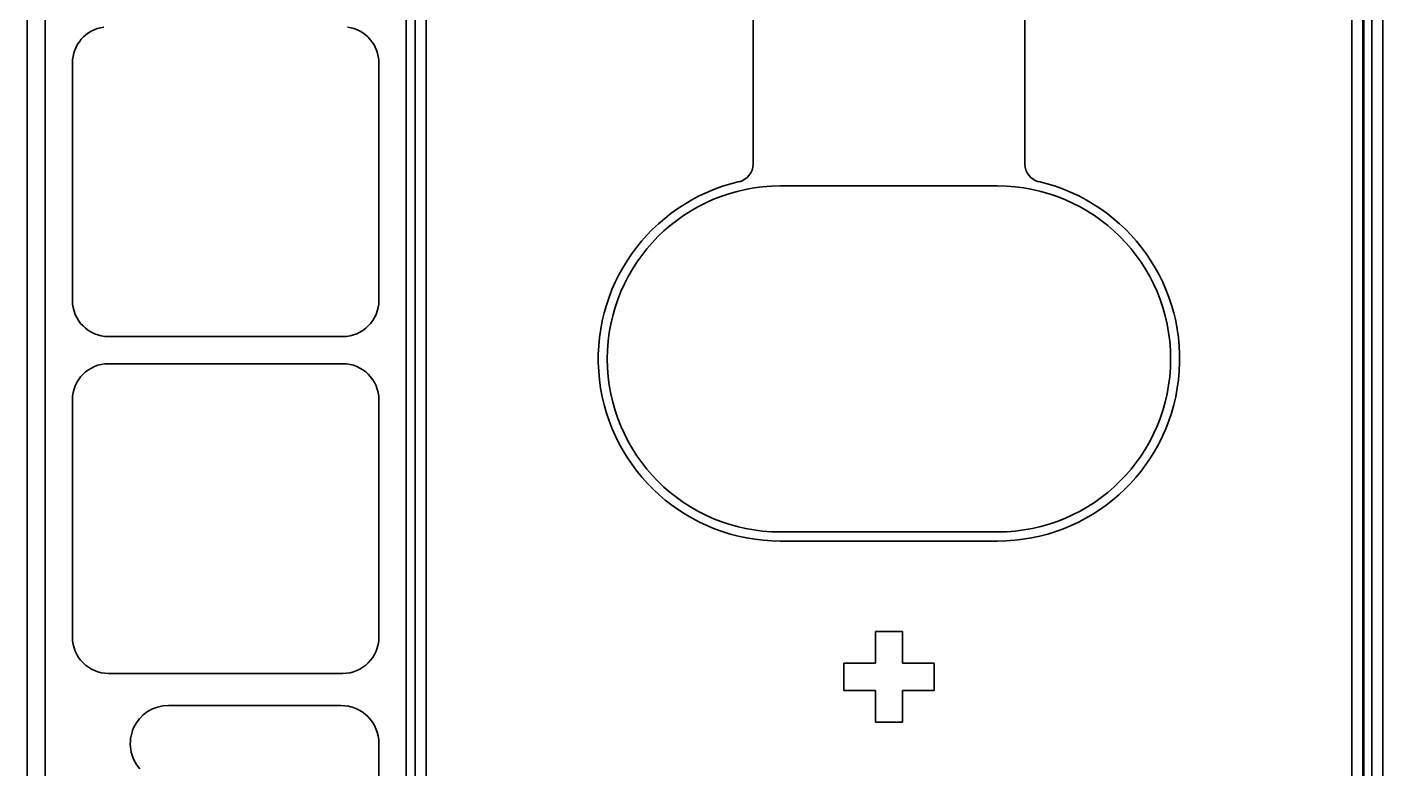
# Model space of a CAD drawing. Extents: x -1334 to -16, y -214 to 699.
# Drawn here: x -1238.7 to -1163.8, y 221.5 to 262.5 of the extents above; entities that cross this region are included whole.
import ezdxf

# ---------------------------------------------------------------- set-up
doc = ezdxf.new("R2010")
doc.units = 0

msp = doc.modelspace()

# ---------------------------------------------------------------- linework, layer by layer
at = {"color": 7, "lineweight": 35}
for p, q in [((-1217.771, 317.148), (-1217.771, 171.148)), ((-1164.901, 317.148), (-1164.901, 171.148)), ((-1216.661, 314.998), (-1216.661, 173.298)), ((-1165.562, 173.298), (-1165.562, 314.998)), ((-1163.841, 314.998), (-1163.841, 173.298)), ((-1217.271, 313.158), (-1217.271, 175.138)), ((-1164.951, 175.138), (-1164.951, 313.158)), ((-1164.451, 313.158), (-1164.451, 175.138)), ((-1238.695, 190.138), (-1238.695, 299.138)), ((-1237.695, 299.138), (-1237.695, 190.138))]:
    msp.add_line(p, q, dxfattribs=at)
at = {"color": 7, "lineweight": 35, "ltscale": 0.289663}
for p, q in [((-1198.611, 266.498), (-1198.611, 254.911)), ((-1183.611, 254.911), (-1183.611, 266.498))]:
    msp.add_line(p, q, dxfattribs=at)
at = {"color": 7, "lineweight": 35, "ltscale": 0.3275}
for p, q in [((-1236.195, 247.388), (-1236.195, 260.488)), ((-1219.271, 260.488), (-1219.271, 247.388)), ((-1236.195, 241.888), (-1236.195, 228.788)), ((-1219.271, 228.788), (-1219.271, 241.888))]:
    msp.add_line(p, q, dxfattribs=at)
at = {"color": 7, "lineweight": 35, "ltscale": 0.3}
for p, q in [((-1185.111, 253.698), (-1197.111, 253.698)), ((-1197.111, 234.598), (-1185.111, 234.598)), ((-1197.111, 234.098), (-1185.111, 234.098))]:
    msp.add_line(p, q, dxfattribs=at)
at = {"color": 7, "lineweight": 35, "ltscale": 0.323083}
for p, q in [((-1221.271, 245.388), (-1234.195, 245.388)), ((-1221.271, 243.888), (-1234.195, 243.888)), ((-1234.195, 226.788), (-1221.271, 226.788))]:
    msp.add_line(p, q, dxfattribs=at)
at = {"color": 7, "lineweight": 35, "ltscale": 0.04375}
for p, q in [((-1191.861, 229.098), (-1191.861, 227.348)), ((-1190.361, 227.348), (-1190.361, 229.098)), ((-1191.861, 227.348), (-1193.611, 227.348)), ((-1188.611, 227.348), (-1190.361, 227.348)), ((-1193.611, 225.848), (-1191.861, 225.848)), ((-1191.861, 225.848), (-1191.861, 224.098)), ((-1190.361, 225.848), (-1188.611, 225.848)), ((-1190.361, 224.098), (-1190.361, 225.848))]:
    msp.add_line(p, q, dxfattribs=at)
at = {"color": 7, "lineweight": 35, "ltscale": 0.0375}
for p, q in [((-1190.361, 229.098), (-1191.861, 229.098)), ((-1193.611, 227.348), (-1193.611, 225.848)), ((-1188.611, 225.848), (-1188.611, 227.348)), ((-1191.861, 224.098), (-1190.361, 224.098))]:
    msp.add_line(p, q, dxfattribs=at)
at = {"color": 7, "lineweight": 35, "ltscale": 0.238174}
msp.add_line((-1230.898, 225.019), (-1221.371, 225.019), dxfattribs=at)
at = {"color": 7, "lineweight": 35, "ltscale": 0.266198}
msp.add_line((-1219.271, 222.919), (-1219.271, 212.271), dxfattribs=at)
at = {"color": 7, "lineweight": 35}
for centre, radius, start, end in [((-1234.195, 260.488), 2, 97.738, 179.99999), ((-1221.271, 260.488), 2, 0, 82.26203), ((-1199.611, 254.911), 1, 283.07606, 360), ((-1182.611, 254.911), 1, 179.99999, 256.92394), ((-1197.111, 244.148), 10.05, 103.07606, 270), ((-1185.111, 244.148), 10.05, 270, 76.92394), ((-1197.111, 244.148), 9.55, 90, 270), ((-1185.111, 244.148), 9.55, 270, 90), ((-1234.195, 247.388), 2, 180.00001, 270), ((-1221.271, 247.388), 2, 270, 0), ((-1234.195, 241.888), 2, 90, 179.99999), ((-1221.271, 241.888), 2, 360, 90), ((-1234.195, 228.788), 2, 180.00001, 270), ((-1221.271, 228.788), 2, 270, 0), ((-1230.898, 222.919), 2.1, 90, 221.81978), ((-1221.371, 222.919), 2.1, 0, 90)]:
    msp.add_arc(centre, radius, start, end, dxfattribs=at)

doc.saveas('drawing.dxf')
